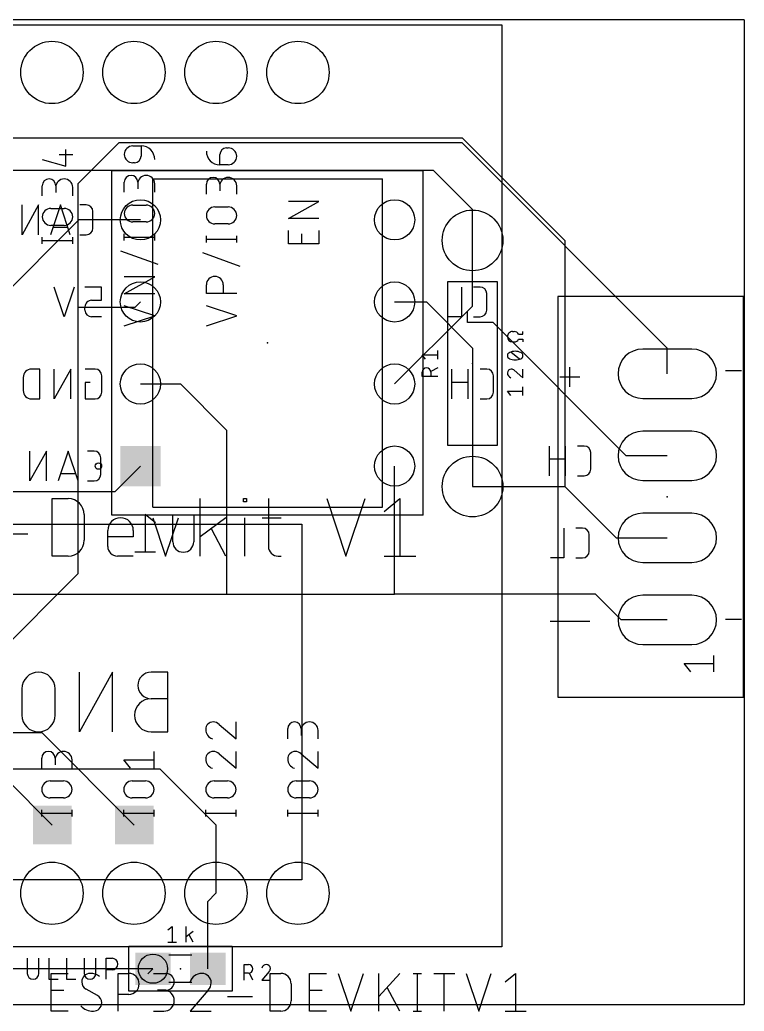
# Model space of a CAD drawing. Extents: x 0 to 67.2, y -0.2 to 30.5.
# Drawn here: x 44.71 to 67.15, y -0.2 to 30.48 of the extents above; entities that cross this region are included whole.
import ezdxf

# ---------------------------------------------------------------- set-up
doc = ezdxf.new("R2010")
doc.units = 0
for name, color, linetype in [('1', 12, 'CONTINUOUS'), ('16', 132, 'CONTINUOUS'), ('17', 110, 'CONTINUOUS'), ('18', 110, 'CONTINUOUS'), ('20', 31, 'CONTINUOUS'), ('21', 253, 'CONTINUOUS'), ('22', 253, 'CONTINUOUS'), ('23', 53, 'CONTINUOUS'), ('24', 53, 'CONTINUOUS'), ('25', 253, 'CONTINUOUS'), ('26', 253, 'CONTINUOUS'), ('27', 253, 'CONTINUOUS'), ('39', 12, 'CONTINUOUS'), ('40', 132, 'CONTINUOUS'), ('51', 253, 'CONTINUOUS'), ('52', 253, 'CONTINUOUS')]:
    doc.layers.add(name, color=color, linetype=linetype)

# ---------------------------------------------------------------- blocks, each defined once
blk = doc.blocks.new('ROUNDP')
blk.add_circle((0, 0), 0.5)
blk = doc.blocks.new('RECT')
blk.add_solid([(-0.5, -0.5), (0.5, -0.5), (-0.5, 0.5), (0.5, 0.5)])
blk = doc.blocks.new('SQUAREP')
blk.add_solid([(-0.5, -0.5), (0.5, -0.5), (-0.5, 0.5), (0.5, 0.5)])
blk = doc.blocks.new('LONGP100')
blk.add_lwpolyline([(-0.5, -0.5), (0.5, -0.5, 1), (0.5, 0.5), (-0.5, 0.5, 1)], format="xyb", close=True)
blk = doc.blocks.new('ROUNDV')
blk.add_circle((0, 0), 0.5)

msp = doc.modelspace()

# ---------------------------------------------------------------- linework, layer by layer
at = {"layer": '1'}
for p, q in [((47.7838, 26.67), (46.5138, 25.4)), ((58.42, 26.67), (47.7838, 26.67)), ((64.77, 20.32), (58.42, 26.67)), ((46.5138, 25.4), (46.5138, 21.59)), ((58.7375, 21.6218), (58.7375, 23.6538)), ((46.5138, 21.59), (46.5138, 13.335)), ((46.5138, 21.59), (48.2918, 21.59)), ((48.2918, 21.59), (48.4505, 21.7488)), ((58.5787, 21.463), (58.7375, 21.6218)), ((56.3245, 19.2088), (58.5787, 21.463)), ((58.5787, 21.1137), (58.5787, 21.463)), ((59.3725, 21.1137), (58.5787, 21.1137)), ((63.5, 16.9863), (59.3725, 21.1137)), ((64.77, 19.5263), (64.77, 20.32)), ((64.77, 16.9863), (63.5, 16.9863)), ((46.5138, 13.335), (43.0213, 9.8425)), ((45.4025, 8.4138), (35.8775, 8.4138)), ((48.26, 5.5563), (45.4025, 8.4138)), ((45.72, 5.5563), (44.2913, 6.985)), ((50.5388, 3.195), (50.79, 3.4463)), ((50.5388, 1.1113), (50.5388, 3.195))]:
    msp.add_line(p, q, dxfattribs=at)
at = {"layer": '16'}
for p, q in [((43.3388, 26.8288), (58.42, 26.8288)), ((58.42, 26.8288), (61.595, 23.6538)), ((57.5262, 25.8176), (43.7564, 25.8176)), ((58.7375, 24.6063), (57.5262, 25.8176)), ((58.7375, 23.6538), (58.7375, 24.6063)), ((46.5455, 24.2888), (42.1005, 19.8438)), ((48.4505, 24.2888), (46.5455, 24.2888)), ((61.595, 23.6538), (61.595, 16.0338)), ((56.3245, 21.7488), (57.3088, 21.7488)), ((57.3088, 21.7488), (58.7375, 20.32)), ((58.7375, 20.32), (58.7375, 16.0338)), ((48.4505, 19.2088), (49.6887, 19.2088)), ((49.6887, 19.2088), (51.1175, 17.78)), ((51.1175, 17.78), (51.1175, 12.7)), ((48.4505, 16.6687), (47.6568, 15.875)), ((56.3245, 12.7), (56.3245, 16.6687)), ((58.7375, 16.0338), (61.595, 16.0338)), ((61.595, 16.0338), (63.1825, 14.4463)), ((47.6568, 15.875), (34.6075, 15.875)), ((63.1825, 14.4463), (64.77, 14.4463)), ((24.6063, 12.7), (51.1175, 12.7)), ((51.1175, 12.7), (56.3245, 12.7)), ((62.5475, 12.7), (56.3245, 12.7)), ((63.3413, 11.9063), (62.5475, 12.7)), ((64.77, 11.9063), (63.3413, 11.9063)), ((42.3863, 7.3025), (49.0538, 7.3025)), ((49.0538, 7.3025), (50.79, 5.5663)), ((50.79, 5.5663), (50.79, 3.4463)), ((48.8388, 1.1113), (41.2188, 1.1113)), ((48.8388, 1.1113), (48.68, 0.9525))]:
    msp.add_line(p, q, dxfattribs=at)
at = {"layer": '20'}
for p, q in [((67.1513, 30.48), (0, 30.48)), ((67.1513, 30.48), (67.1513, 0)), ((0, 0), (67.1513, 0))]:
    msp.add_line(p, q, dxfattribs=at)
at = {"layer": '21'}
for p, q in [((7.64, 30.3213), (59.64, 30.3213)), ((59.64, 30.3213), (59.64, 1.7863)), ((46.1431, 25.948), (46.1431, 26.4701)), ((48.2132, 26.5774), (48.4742, 26.5774)), ((48.4742, 26.5774), (48.4742, 26.2641)), ((51.1186, 26.5164), (51.1708, 26.5164)), ((45.4121, 26.1569), (46.1431, 25.948)), ((45.9342, 26.3135), (46.3519, 26.3135)), ((50.9098, 25.9943), (50.9098, 26.3076)), ((48.2654, 26.0553), (48.2132, 26.0553)), ((51.1708, 25.9943), (50.9098, 25.9943)), ((45.4121, 25.0336), (45.4121, 25.3469)), ((45.8298, 25.3469), (45.8298, 25.1381)), ((46.3519, 25.0336), (46.3519, 25.2947)), ((47.9521, 25.1409), (47.9521, 25.4541)), ((48.3698, 25.4541), (48.3698, 25.2453)), ((48.8919, 25.1409), (48.8919, 25.4019)), ((50.4921, 25.0799), (50.4921, 25.3932)), ((50.9098, 25.3932), (50.9098, 25.1843)), ((51.4319, 25.0799), (51.4319, 25.341)), ((53.0321, 24.3351), (53.9719, 24.8572)), ((53.9719, 24.8572), (53.0321, 24.8572)), ((45.6732, 24.6413), (46.0908, 24.6413)), ((48.2132, 24.7486), (48.6308, 24.7486)), ((50.7532, 24.6876), (51.1708, 24.6876)), ((53.9719, 24.3351), (53.0321, 24.3351)), ((46.0908, 24.1192), (45.6732, 24.1192)), ((48.6308, 24.2265), (48.2132, 24.2265)), ((51.1708, 24.1655), (50.7532, 24.1655)), ((53.0321, 23.5444), (53.0321, 23.962)), ((53.9719, 23.962), (53.9719, 23.5444)), ((45.4121, 23.5444), (45.4121, 23.7532)), ((45.4121, 23.6488), (46.3519, 23.6488)), ((46.3519, 23.5444), (46.3519, 23.7532)), ((47.9521, 23.6516), (47.9521, 23.8604)), ((47.9521, 23.756), (48.8919, 23.756)), ((48.8919, 23.6516), (48.8919, 23.8604)), ((50.4921, 23.5906), (50.4921, 23.7995)), ((50.4921, 23.695), (51.4319, 23.695)), ((51.4319, 23.5906), (51.4319, 23.7995)), ((53.4498, 23.5444), (53.4498, 23.8576)), ((48.9963, 22.9071), (47.8477, 23.3248)), ((53.9719, 23.5444), (53.0321, 23.5444)), ((51.5363, 22.8461), (50.3877, 23.2638)), ((47.9521, 22.0014), (48.8919, 22.5235)), ((48.8919, 22.5235), (47.9521, 22.5235)), ((58.7375, 22.3838), (58.7375, 22.6378)), ((50.4921, 22.0146), (50.4921, 22.2756)), ((51.0142, 22.2756), (51.0142, 22.0146)), ((57.9755, 17.3038), (57.9755, 22.3838)), ((57.9755, 22.3838), (58.7375, 22.3838)), ((58.7375, 22.3838), (59.4995, 22.3838)), ((59.4995, 22.3838), (59.4995, 17.3038)), ((48.8919, 22.0014), (47.9521, 22.0014)), ((51.4319, 22.0146), (50.4921, 22.0146)), ((67.1275, 21.9163), (61.3775, 21.9163)), ((61.3775, 21.9163), (61.3775, 9.5163)), ((67.1275, 9.5163), (67.1275, 21.9163)), ((48.8919, 21.3176), (47.9521, 21.6309)), ((51.4319, 21.3176), (50.4921, 21.6309)), ((47.9521, 21.0044), (48.8919, 21.3176)), ((50.4921, 21.0044), (51.4319, 21.3176)), ((67.07, 19.6163), (66.57, 19.6163)), ((58.7375, 17.3038), (57.9755, 17.3038)), ((59.4995, 17.3038), (58.7375, 17.3038)), ((58.7375, 17.3038), (58.7375, 17.0497)), ((45.7219, 13.8825), (45.7219, 15.6605)), ((45.7219, 15.6605), (46.2158, 15.6605)), ((50.3032, 13.8825), (50.3032, 15.6605)), ((51.6382, 15.5617), (51.6382, 15.6605)), ((51.6382, 15.6605), (51.737, 15.6605)), ((51.737, 15.6605), (51.737, 15.5617)), ((52.4154, 15.6605), (52.4154, 14.1788)), ((54.2217, 15.6605), (54.8144, 13.8825)), ((54.8144, 13.8825), (55.407, 15.6605)), ((55.9955, 15.2653), (56.4894, 15.6605)), ((56.4894, 15.6605), (56.4894, 13.8825)), ((51.737, 15.5617), (51.6382, 15.5617)), ((46.7097, 15.1666), (46.7097, 14.3763)), ((48.8358, 15.0678), (49.2309, 13.8825)), ((49.2309, 13.8825), (49.626, 15.0678)), ((51.0935, 15.0678), (50.3032, 14.4751)), ((51.6876, 13.8825), (51.6876, 15.0678)), ((52.2179, 15.0678), (52.8105, 15.0678)), ((43.7806, 14.5739), (44.9659, 14.5739)), ((47.4399, 14.1788), (47.4399, 14.6727)), ((48.2301, 14.4751), (47.4399, 14.4751)), ((48.2301, 14.6727), (48.2301, 14.4751)), ((51.0935, 13.8825), (50.649, 14.7221)), ((46.2158, 13.8825), (45.7219, 13.8825)), ((48.2301, 13.8825), (47.7362, 13.8825)), ((52.7118, 13.8825), (52.8105, 13.8825)), ((55.9955, 13.8825), (56.9833, 13.8825)), ((67.07, 11.9162), (66.57, 11.9162)), ((61.3775, 9.5163), (67.1275, 9.5163)), ((50.8898, 8.6718), (51.4119, 8.228)), ((51.4119, 8.228), (51.4119, 8.7501)), ((53.0121, 8.228), (53.0121, 8.5413)), ((53.4298, 8.5413), (53.4298, 8.3324)), ((53.9519, 8.228), (53.9519, 8.4891)), ((48.8719, 7.3136), (48.8719, 7.8357)), ((50.8898, 7.7574), (51.4119, 7.3136)), ((51.4119, 7.3136), (51.4119, 7.8357)), ((53.4298, 7.7574), (53.9519, 7.3136)), ((53.9519, 7.3136), (53.9519, 7.8357)), ((45.3921, 7.3136), (45.3921, 7.6269)), ((45.8098, 7.6269), (45.8098, 7.4181)), ((46.3319, 7.3136), (46.3319, 7.5747)), ((48.1409, 7.3136), (47.9321, 7.5747)), ((47.9321, 7.5747), (48.8719, 7.5747)), ((45.6532, 6.9213), (46.0708, 6.9213)), ((48.1932, 6.9213), (48.6108, 6.9213)), ((50.7332, 6.9213), (51.1508, 6.9213)), ((53.2732, 6.9213), (53.6908, 6.9213)), ((46.0708, 6.3992), (45.6532, 6.3992)), ((48.6108, 6.3992), (48.1932, 6.3992)), ((51.1508, 6.3992), (50.7332, 6.3992)), ((53.6908, 6.3992), (53.2732, 6.3992)), ((45.3921, 5.8243), (45.3921, 6.0332)), ((45.3921, 5.9288), (46.3319, 5.9288)), ((46.3319, 5.8243), (46.3319, 6.0332)), ((47.9321, 5.8243), (47.9321, 6.0332)), ((47.9321, 5.9288), (48.8719, 5.9288)), ((48.8719, 5.8243), (48.8719, 6.0332)), ((50.4721, 5.8243), (50.4721, 6.0332)), ((50.4721, 5.9288), (51.4119, 5.9288)), ((51.4119, 5.8243), (51.4119, 6.0332)), ((53.0121, 5.8243), (53.0121, 6.0332)), ((53.0121, 5.9288), (53.9519, 5.9288)), ((53.9519, 5.8243), (53.9519, 6.0332)), ((59.64, 1.7863), (7.64, 1.7863)), ((44.9453, 1.4359), (44.9453, 0.967)), ((45.3059, 0.967), (45.3059, 1.4359)), ((45.6185, 1.4359), (45.6185, 0.7867)), ((46.1645, 1.4359), (46.1645, 0.7867)), ((46.7093, 1.4359), (46.7093, 0.967)), ((47.0699, 0.967), (47.0699, 1.4359)), ((47.3902, 0.7867), (47.3902, 1.4359)), ((47.3902, 1.4359), (47.5705, 1.4359)), ((47.5705, 1.0752), (47.3902, 1.0752)), ((45.6185, 0.7867), (45.907, 0.7867)), ((46.1645, 0.7867), (46.453, 0.7867))]:
    msp.add_line(p, q, dxfattribs=at)
for centre, radius, start, end in [((48.2132, 26.3163), 0.2611, 90, 270), ((48.4742, 26.1597), 0.4177, 0, 90), ((50.9098, 26.412), 0.4177, 180.0009, 270), ((51.1186, 26.3076), 0.2088, 90, 180), ((51.1708, 26.2553), 0.2611, 270, 90), ((48.2654, 26.2641), 0.2088, 270, 0), ((45.6209, 25.3469), 0.2088, 0, 180), ((46.0908, 25.2947), 0.2611, 0, 180), ((48.1609, 25.4541), 0.2088, 0, 180), ((48.6308, 25.4019), 0.2611, 0, 180), ((50.7009, 25.3932), 0.2088, 0, 180), ((51.1708, 25.341), 0.2611, 0, 180), ((45.6732, 24.3803), 0.2611, 90, 270), ((46.0908, 24.3803), 0.2611, 270, 90), ((48.2132, 24.4875), 0.2611, 90, 270), ((48.6308, 24.4875), 0.2611, 270, 90), ((50.7532, 24.4266), 0.2611, 90, 270), ((51.1708, 24.4266), 0.2611, 270, 90), ((50.7532, 22.2756), 0.2611, 0, 180), ((46.2158, 15.1666), 0.4939, 0, 90), ((47.835, 14.6727), 0.3951, 0, 180), ((46.2158, 14.3763), 0.4939, 270, 0), ((47.7362, 14.1788), 0.2963, 180, 270), ((52.7118, 14.1788), 0.2963, 180, 270.0006), ((50.7071, 8.5152), 0.235, 90, 180), ((50.7071, 8.4978), 0.2524, 43.6037, 90.0001), ((53.2209, 8.5413), 0.2088, 0, 180), ((53.6908, 8.4891), 0.2611, 0, 180), ((50.7739, 8.5152), 0.3018, 180.0002, 252.0556), ((45.6009, 7.6269), 0.2088, 0, 180), ((46.0708, 7.5747), 0.2611, 0, 180), ((50.7071, 7.6008), 0.235, 90, 180), ((50.7071, 7.5834), 0.2524, 43.6037, 90.0001), ((53.2471, 7.6008), 0.235, 90, 180), ((53.2471, 7.5834), 0.2524, 43.6037, 90.0001), ((50.7739, 7.6008), 0.3018, 180.0002, 252.0556), ((53.3139, 7.6008), 0.3018, 180.0002, 252.0556), ((45.6532, 6.6603), 0.2611, 90, 270), ((46.0708, 6.6603), 0.2611, 270, 90), ((48.1932, 6.6603), 0.2611, 90, 270), ((48.6108, 6.6603), 0.2611, 270, 90), ((50.7332, 6.6603), 0.2611, 90, 270), ((51.1508, 6.6603), 0.2611, 270, 90), ((53.2732, 6.6603), 0.2611, 90, 270), ((53.6908, 6.6603), 0.2611, 270, 90), ((47.5705, 1.2555), 0.1803, 270, 90), ((45.1256, 0.967), 0.1803, 180, 0), ((46.8896, 0.967), 0.1803, 180, 0)]:
    msp.add_arc(centre, radius, start, end, dxfattribs=at)
at = {"layer": '22'}
for p, q in [((48.8315, 25.5587), (55.9435, 25.5587)), ((45.2972, 24.7507), (44.784, 23.8269)), ((44.784, 23.8269), (44.784, 24.7507)), ((45.2972, 23.8269), (45.2972, 24.7507)), ((45.9706, 24.7507), (45.6627, 23.8269)), ((46.2786, 23.8269), (45.9706, 24.7507)), ((46.7745, 24.7507), (46.5692, 24.7507)), ((46.9798, 24.0321), (46.9798, 24.5454)), ((45.7397, 24.0578), (46.2016, 24.0578)), ((46.5692, 23.8269), (46.7745, 23.8269)), ((46.0894, 21.2869), (45.7815, 22.2107)), ((46.3973, 22.2107), (46.0894, 21.2869)), ((47.246, 22.2107), (46.7328, 22.2107)), ((47.246, 21.8001), (47.246, 22.2107)), ((58.3919, 22.2107), (58.3919, 21.2869)), ((58.9709, 22.2107), (58.7656, 22.2107)), ((46.9381, 21.8001), (47.246, 21.8001)), ((59.1762, 21.4921), (59.1762, 22.0054)), ((46.7328, 21.4921), (46.7328, 21.5948)), ((47.246, 21.2869), (46.9381, 21.2869)), ((58.3919, 21.2869), (57.9813, 21.2869)), ((58.7656, 21.2869), (58.9709, 21.2869)), ((45.3341, 19.6707), (45.0775, 19.6707)), ((45.3341, 18.7469), (45.3341, 19.6707)), ((46.2941, 19.6707), (45.7809, 18.7469)), ((45.7809, 18.7469), (45.7809, 19.6707)), ((46.2941, 18.7469), (46.2941, 19.6707)), ((47.0488, 19.6707), (46.7409, 19.6707)), ((58.0896, 19.6707), (58.0896, 18.7469)), ((58.6028, 18.7469), (58.6028, 19.6707)), ((59.1801, 19.6707), (58.9748, 19.6707)), ((61.7538, 19.1157), (61.7538, 19.7315)), ((44.8209, 19.414), (44.8209, 19.0035)), ((47.2541, 18.9521), (47.2541, 19.4654)), ((59.3854, 18.9521), (59.3854, 19.4654)), ((62.0617, 19.4236), (61.4458, 19.4236)), ((46.8949, 19.2601), (46.7409, 19.2601)), ((46.7409, 19.2601), (46.7409, 18.7469)), ((58.6028, 19.2601), (58.0896, 19.2601)), ((45.0775, 18.7469), (45.3341, 18.7469)), ((46.7409, 18.7469), (47.0488, 18.7469)), ((58.9748, 18.7469), (59.1801, 18.7469)), ((61.1059, 17.2894), (61.1059, 16.3656)), ((61.6191, 16.3656), (61.6191, 17.2894)), ((62.1963, 17.2894), (61.9911, 17.2894)), ((45.5397, 17.1306), (45.0265, 16.2068)), ((45.0265, 16.2068), (45.0265, 17.1306)), ((45.5397, 16.2068), (45.5397, 17.1306)), ((46.2131, 17.1306), (45.9052, 16.2068)), ((46.5211, 16.2068), (46.2131, 17.1306)), ((47.017, 17.1306), (46.8117, 17.1306)), ((47.2223, 16.4121), (47.2223, 16.9254)), ((61.6191, 16.8788), (61.1059, 16.8788)), ((62.4016, 16.5709), (62.4016, 17.0841)), ((45.9822, 16.4378), (46.4441, 16.4378)), ((61.9911, 16.3656), (62.1963, 16.3656)), ((46.8117, 16.2068), (47.017, 16.2068)), ((48.8315, 15.3988), (55.9435, 15.3988)), ((35.45, 14.8663), (53.45, 14.8663)), ((53.45, 14.8663), (53.45, 3.8662)), ((61.5669, 14.7494), (61.5669, 13.8256)), ((62.1459, 14.7494), (61.9406, 14.7494)), ((62.3512, 14.0309), (62.3512, 14.5441)), ((61.5669, 13.8256), (61.1563, 13.8256)), ((61.9406, 13.8256), (62.1459, 13.8256)), ((62.3696, 11.8597), (61.1379, 11.8597)), ((47.5889, 10.2901), (46.5625, 8.4425)), ((46.5625, 8.4425), (46.5625, 10.2901)), ((47.5889, 8.4425), (47.5889, 10.2901)), ((49.295, 10.2901), (48.7818, 10.2901)), ((49.295, 8.4425), (49.295, 10.2901)), ((44.78, 9.7768), (44.78, 8.9557)), ((45.8064, 8.9557), (45.8064, 9.7768)), ((49.295, 9.4689), (48.7818, 9.4689)), ((48.7818, 8.4425), (49.295, 8.4425)), ((53.45, 3.8662), (35.45, 3.8662))]:
    msp.add_line(p, q, dxfattribs=at)
msp.add_circle((47.15, 16.6687), 0.1, dxfattribs=at)
for centre, radius, start, end in [((46.7745, 24.5454), 0.2053, 0, 90), ((46.7745, 24.0321), 0.2053, 270, 0), ((58.9709, 22.0054), 0.2053, 0, 90), ((46.9381, 21.5948), 0.2053, 89.9991, 180), ((46.9381, 21.4921), 0.2053, 180.0017, 270), ((58.9709, 21.4921), 0.2053, 270, 0), ((45.0775, 19.414), 0.2566, 90, 180), ((47.0488, 19.4654), 0.2053, 0, 90), ((59.1801, 19.4654), 0.2053, 0, 90), ((45.0775, 19.0035), 0.2566, 180, 270), ((47.0488, 18.9521), 0.2053, 270, 0), ((59.1801, 18.9521), 0.2053, 270, 0), ((62.1963, 17.0841), 0.2053, 0, 90), ((47.017, 16.9254), 0.2053, 0, 90), ((62.1963, 16.5709), 0.2053, 270, 0), ((47.017, 16.4121), 0.2053, 270, 0), ((62.1459, 14.5441), 0.2053, 0, 90), ((62.1459, 14.0309), 0.2053, 270, 0), ((45.2932, 9.7768), 0.5132, 0, 180), ((48.7818, 9.8795), 0.4106, 90, 270), ((48.7818, 8.9557), 0.5132, 90, 270), ((45.2932, 8.9557), 0.5132, 180, 0)]:
    msp.add_arc(centre, radius, start, end, dxfattribs=at)
at = {"layer": '23'}
for p in [(58.7375, 19.8438), (64.77, 15.7163), (49.6887, 1.1113)]:
    msp.add_point(p, dxfattribs=at)
at = {"layer": '24'}
msp.add_point((52.3875, 20.4788), dxfattribs=at)
at = {"layer": '25'}
for p, q in [((57.2826, 19.9808), (57.1754, 20.1149)), ((57.1754, 20.1149), (57.658, 20.1149)), ((57.658, 19.9808), (57.658, 20.2489)), ((57.658, 19.7067), (57.4435, 19.5994)), ((57.1754, 19.4386), (57.1754, 19.5726)), ((57.658, 19.4386), (57.1754, 19.4386)), ((57.4435, 19.5726), (57.4435, 19.4386)), ((51.6648, 0.7557), (51.6648, 1.2383)), ((51.6648, 1.2383), (51.7989, 1.2383)), ((51.7989, 0.9701), (51.6648, 0.9701)), ((51.9329, 0.7557), (51.8257, 0.9701)), ((52.435, 1.0238), (52.2071, 0.7557)), ((52.2071, 0.7557), (52.4752, 0.7557))]:
    msp.add_line(p, q, dxfattribs=at)
for centre, radius, start, end in [((57.3095, 19.5726), 0.1341, 0, 180), ((51.7989, 1.1042), 0.1341, 270, 90), ((52.3545, 1.0832), 0.155, 90.0003, 162.0552), ((52.3545, 1.1176), 0.1207, 0, 90), ((52.3456, 1.1176), 0.1296, 313.6035, 359.9998)]:
    msp.add_arc(centre, radius, start, end, dxfattribs=at)
at = {"layer": '26'}
for p, q in [((48.9214, 14.9113), (48.5969, 15.171)), ((48.5969, 15.171), (48.5969, 14.0026)), ((49.4534, 14.3271), (49.4534, 15.171)), ((50.1025, 15.171), (50.1025, 14.3271)), ((48.9214, 14.0026), (48.2723, 14.0026))]:
    msp.add_line(p, q, dxfattribs=at)
msp.add_arc((49.778, 14.3271), 0.3246, 180, 0, dxfattribs=at)
at = {"layer": '27'}
for p, q in [((59.9779, 20.8325), (60.0315, 20.8325)), ((60.1655, 20.752), (60.2996, 20.752)), ((60.1655, 20.5912), (60.2996, 20.5912)), ((60.2996, 20.752), (60.2996, 20.8325)), ((60.2996, 20.5912), (60.2996, 20.5107)), ((59.9779, 20.5107), (60.0315, 20.5107)), ((60.1924, 19.9791), (59.9242, 20.1936)), ((60.2996, 19.4037), (60.2996, 19.6718)), ((60.0315, 19.6316), (60.2996, 19.4037)), ((60.2996, 18.8551), (60.2996, 19.1232)), ((59.9242, 18.8551), (59.817, 18.9891)), ((59.817, 18.9891), (60.2996, 18.9891)), ((49.2971, 2.3121), (49.4311, 2.4194)), ((49.4311, 2.4194), (49.4311, 1.9368)), ((49.8659, 1.9368), (49.8659, 2.4194)), ((50.0804, 2.2585), (49.8659, 2.0976)), ((50.0804, 1.9368), (49.9598, 2.1646)), ((49.2971, 1.9368), (49.5652, 1.9368)), ((45.6908, -0.203), (45.6908, 0.9655)), ((45.6908, 0.9655), (46.2101, 0.9655)), ((47.7629, -0.203), (47.7629, 0.9655)), ((47.7629, 0.9655), (48.0874, 0.9655)), ((48.8508, 0.9655), (49.2403, 0.9655)), ((52.4703, -0.203), (52.4703, 0.9655)), ((52.4703, 0.9655), (52.7949, 0.9655)), ((53.6918, -0.203), (53.6918, 0.9655)), ((53.6918, 0.9655), (54.2111, 0.9655)), ((54.5771, 0.9655), (54.9666, -0.203)), ((54.9666, -0.203), (55.356, 0.9655)), ((55.8401, -0.203), (55.8401, 0.9655)), ((56.4892, 0.9655), (55.8401, 0.2514)), ((56.8942, 0.9655), (57.1538, 0.9655)), ((57.024, 0.9655), (57.024, -0.203)), ((57.5376, 0.9655), (58.1867, 0.9655)), ((57.8622, -0.203), (57.8622, 0.9655)), ((58.5395, 0.9655), (58.929, -0.203)), ((58.929, -0.203), (59.3184, 0.9655)), ((59.7474, 0.7058), (60.072, 0.9655)), ((60.072, 0.9655), (60.072, -0.203)), ((53.1194, 0.6409), (53.1194, 0.1216)), ((45.6908, 0.4462), (46.0803, 0.4462)), ((47.1222, 0.2839), (46.7652, 0.4786)), ((48.0874, 0.3163), (47.7629, 0.3163)), ((49.2403, 0.4462), (48.9807, 0.4462)), ((50.5456, 0.4462), (49.9938, -0.203)), ((53.6918, 0.4462), (54.0813, 0.4462)), ((56.4892, -0.203), (56.0997, 0.5111)), ((51.1481, 0.2514), (51.9271, 0.2514)), ((46.2101, -0.203), (45.6908, -0.203)), ((48.8508, -0.203), (49.1754, -0.203)), ((49.9938, -0.203), (50.6429, -0.203)), ((52.7949, -0.203), (52.4703, -0.203)), ((54.2111, -0.203), (53.6918, -0.203)), ((56.8942, -0.203), (57.1538, -0.203)), ((59.7474, -0.203), (60.3965, -0.203))]:
    msp.add_line(p, q, dxfattribs=at)
for centre, radius, start, end in [((59.9779, 20.6716), 0.1609, 89.9989, 180), ((59.9779, 20.6716), 0.1609, 180, 270), ((60.0315, 20.6805), 0.1519, 28.0738, 90.0002), ((60.0315, 20.6626), 0.1519, 269.9998, 331.9262), ((59.9162, 20.0864), 0.0992, 108.9235, 180), ((59.9162, 20.0864), 0.0992, 179.9994, 251.077), ((60.0583, 19.8227), 0.3977, 90.0003, 115.9883), ((60.0583, 20.35), 0.3977, 244.0116, 269.9998), ((60.0583, 19.8227), 0.3977, 64.0119, 89.9999), ((60.0583, 20.35), 0.3977, 270, 295.9882), ((60.2004, 20.0864), 0.0992, 359.9995, 71.0726), ((60.2004, 20.0864), 0.0992, 288.926, 0.0001), ((59.9377, 19.5511), 0.1207, 90, 179.997), ((59.9377, 19.5422), 0.1296, 43.6035, 89.9998), ((59.972, 19.5511), 0.155, 179.9969, 252.0597), ((46.895, 0.7058), 0.2596, 89.9993, 180), ((46.895, 0.4786), 0.4868, 53.1301, 89.9993), ((48.0874, 0.6409), 0.3246, 270, 90), ((49.2403, 0.7058), 0.2596, 270, 90), ((50.3508, 0.5902), 0.3753, 90.0001, 162.0549), ((50.3508, 0.6734), 0.2921, 0, 90), ((52.7949, 0.6409), 0.3246, 0, 90), ((46.8991, 0.7058), 0.2637, 179.9998, 239.4902), ((50.3292, 0.6734), 0.3138, 313.604, 359.9996), ((49.1754, 0.1216), 0.3246, 270, 90), ((46.9924, 0.0567), 0.2596, 270, 0), ((46.9884, 0.0567), 0.2637, 0.0001, 59.4899), ((52.7949, 0.1216), 0.3246, 269.9994, 0), ((46.9924, 0.3456), 0.5485, 224.761, 269.9999)]:
    msp.add_arc(centre, radius, start, end, dxfattribs=at)
at = {"layer": '39'}
for p, q in [((48.0888, 0.4113), (48.0888, 1.8113)), ((48.0888, 1.8113), (51.2888, 1.8113)), ((51.2888, 1.8113), (51.2888, 0.4113)), ((51.2888, 0.4113), (48.0888, 0.4113))]:
    msp.add_line(p, q, dxfattribs=at)
at = {"layer": '40'}
for p, q in [((57.2075, 25.8087), (47.5675, 25.8087)), ((47.5675, 15.1488), (47.5675, 25.8087)), ((57.2075, 15.1488), (57.2075, 25.8087)), ((57.2075, 15.1488), (47.5675, 15.1488))]:
    msp.add_line(p, q, dxfattribs=at)
at = {"layer": '51'}
for p, q in [((66.2067, 10.2995), (66.2067, 10.8076)), ((65.4955, 10.2995), (65.2923, 10.5536)), ((65.2923, 10.5536), (66.2067, 10.5536)), ((50.0448, 1.5303), (49.3328, 1.5303)), ((50.0448, 0.6793), (49.3328, 0.6793))]:
    msp.add_line(p, q, dxfattribs=at)
at = {"layer": '52'}
for p, q in [((48.8315, 25.5587), (55.9435, 25.5587)), ((48.8315, 15.3988), (48.8315, 25.5587)), ((55.9435, 15.3988), (55.9435, 25.5587)), ((48.8315, 15.3988), (55.9435, 15.3988))]:
    msp.add_line(p, q, dxfattribs=at)
msp.add_circle((47.15, 16.6687), 0.1, dxfattribs=at)

# ---------------------------------------------------------------- block references
at = {"layer": '1', "xscale": 1.1, "rotation": 180}
for p in [(48.8388, 1.1113), (50.5388, 1.1113)]:
    msp.add_blockref('RECT', p, dxfattribs=at)
at = {"layer": '17'}
for name, p, xscale, yscale in [('ROUNDP', (45.71, 28.8513), 1.9304, 1.9304), ('ROUNDP', (45.71, 28.8513), 1.9304, 1.9304), ('ROUNDP', (48.25, 28.8513), 1.9304, 1.9304), ('ROUNDP', (48.25, 28.8513), 1.9304, 1.9304), ('ROUNDP', (50.79, 28.8513), 1.9304, 1.9304), ('ROUNDP', (50.79, 28.8513), 1.9304, 1.9304), ('ROUNDP', (53.33, 28.8513), 1.9304, 1.9304), ('ROUNDP', (53.33, 28.8513), 1.9304, 1.9304), ('ROUNDP', (48.4505, 24.2888), 1.245, 1.245), ('ROUNDP', (48.4505, 24.2888), 1.245, 1.245), ('ROUNDP', (56.3245, 24.2888), 1.245, 1.245), ('ROUNDP', (56.3245, 24.2888), 1.245, 1.245), ('ROUNDP', (48.4505, 21.7488), 1.245, 1.245), ('ROUNDP', (48.4505, 21.7488), 1.245, 1.245), ('ROUNDP', (56.3245, 21.7488), 1.245, 1.245), ('ROUNDP', (56.3245, 21.7488), 1.245, 1.245), ('ROUNDP', (48.4505, 19.2088), 1.245, 1.245), ('ROUNDP', (48.4505, 19.2088), 1.245, 1.245), ('ROUNDP', (56.3245, 19.2088), 1.245, 1.245), ('ROUNDP', (56.3245, 19.2088), 1.245, 1.245), ('SQUAREP', (48.4505, 16.6687), 1.245, 1.245), ('SQUAREP', (48.4505, 16.6687), 1.245, 1.245), ('ROUNDP', (56.3245, 16.6687), 1.245, 1.245), ('ROUNDP', (56.3245, 16.6687), 1.245, 1.245), ('ROUNDP', (45.71, 3.4463), 1.9304, 1.9304), ('ROUNDP', (45.71, 3.4463), 1.9304, 1.9304), ('ROUNDP', (48.25, 3.4463), 1.9304, 1.9304), ('ROUNDP', (48.25, 3.4463), 1.9304, 1.9304), ('ROUNDP', (50.79, 3.4463), 1.9304, 1.9304), ('ROUNDP', (50.79, 3.4463), 1.9304, 1.9304), ('ROUNDP', (53.33, 3.4463), 1.9304, 1.9304), ('ROUNDP', (53.33, 3.4463), 1.9304, 1.9304)]:
    msp.add_blockref(name, p, dxfattribs=dict(at, xscale=xscale, yscale=yscale))
for name, p, xscale, yscale, rotation in [('ROUNDP', (58.7375, 23.6538), 1.8796, 1.8796, 90), ('ROUNDP', (58.7375, 23.6538), 1.8796, 1.8796, 90), ('LONGP100', (64.77, 19.5263), 1.524, 1.524, 180), ('LONGP100', (64.77, 19.5263), 1.524, 1.524, 180), ('LONGP100', (64.77, 16.9863), 1.524, 1.524, 180), ('LONGP100', (64.77, 16.9863), 1.524, 1.524, 180), ('ROUNDP', (58.7375, 16.0338), 1.8796, 1.8796, 90), ('ROUNDP', (58.7375, 16.0338), 1.8796, 1.8796, 90), ('LONGP100', (64.77, 14.4463), 1.524, 1.524, 180), ('LONGP100', (64.77, 14.4463), 1.524, 1.524, 180), ('LONGP100', (64.77, 11.9063), 1.524, 1.524, 180), ('LONGP100', (64.77, 11.9063), 1.524, 1.524, 180), ('SQUAREP', (45.72, 5.5563), 1.2, 1.2, 90), ('SQUAREP', (45.72, 5.5563), 1.2, 1.2, 90), ('SQUAREP', (48.26, 5.5563), 1.2, 1.2, 90), ('SQUAREP', (48.26, 5.5563), 1.2, 1.2, 90)]:
    msp.add_blockref(name, p, dxfattribs=dict(at, xscale=xscale, yscale=yscale, rotation=rotation))
at = {"layer": '18', "xscale": 0.9048, "yscale": 0.9048}
msp.add_blockref('ROUNDV', (48.8388, 1.1113), dxfattribs=at)
msp.add_blockref('ROUNDV', (48.8388, 1.1113), dxfattribs=at)
at = {"layer": '51', "xscale": 0.5001, "yscale": 0.95, "rotation": 180}
for p in [(49.1085, 1.1061), (50.2769, 1.1061)]:
    msp.add_blockref('RECT', p, dxfattribs=at)

doc.saveas('drawing.dxf')
